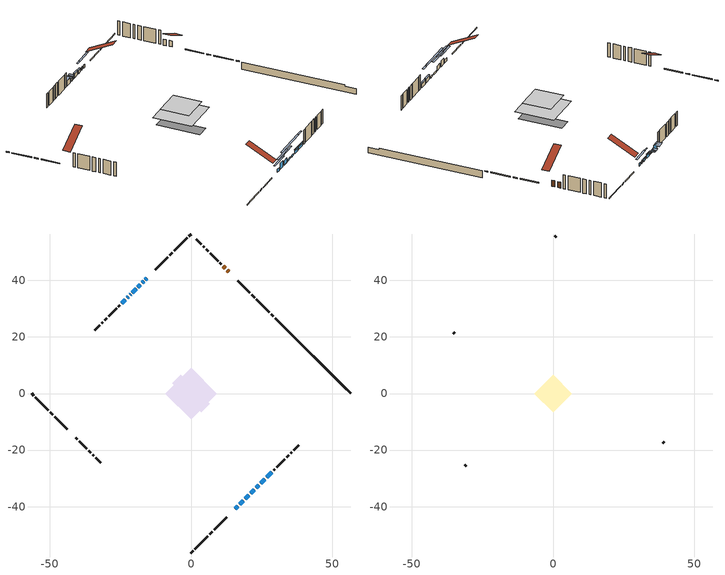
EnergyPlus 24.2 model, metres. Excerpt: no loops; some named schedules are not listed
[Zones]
conditioned space
 floor outside (Floor1 construction): -2.75,0 0,2.75 2.75,0 0,-2.75 z0.77
 floor adiabatic (AdiabaticFloorConstruction): -9.07,0 0,9.07 9.07,0 0,-9.07 z3.21
 floor foundation (Slab1 construction): -6.67,3.57 -3.57,6.67 6.67,-3.57 3.57,-6.67 z-1.58
 wall outside (RimJoist1 construction): 0,-56.4 0.73,-55.67 / -56.4,0 -55.67,-0.73 / 0,56.4 -0.73,55.67 / 29.08,27.32 28.35,28.05 z0.77:1.07
 wall outside (RimJoist2 construction): 1.38,-55.02 5.97,-50.44 / -55.02,-1.38 -50.44,-5.97 / -1.38,55.02 -5.97,50.44 / 27.7,28.71 23.11,33.29 z0.77:1.07
 wall outside (RimJoist3 construction): 6.62,-49.78 7.59,-48.81 / -49.78,-6.62 -48.81,-7.59 / -6.62,49.78 -7.59,48.81 / 22.46,33.95 21.49,34.92 z0.77:1.07
 wall outside (RimJoist4 construction): 8.25,-48.15 12.59,-43.81 / -48.15,-8.25 -43.81,-12.59 / -8.25,48.15 -12.59,43.81 / 20.83,35.57 16.49,39.91 z0.77:1.07
 wall outside (AdiabaticWallConstruction 1): 13.4,43 12.73,43.67 / 12.08,44.32 11.37,45.04 z0.77:2.8
 wall outside (AdiabaticWallConstruction): -15.68,40.73 -16.13,40.28 / -16.78,39.62 -17.23,39.17 / 15.68,-40.73 16.56,-39.85 z0.77:1.81; 17.21,-39.19 18.47,-37.93 z0.77:2.83; 19.13,-37.28 20.44,-35.97 / -23.21,33.19 -24.52,31.88 z0.77:2.37; 21.09,-35.31 22.4,-34 / 23.06,-33.34 23.94,-32.46 z0.77:1.3; -17.89,38.52 -18.77,37.64 z0.77:1.71; -19.42,36.98 -20.7,35.7 / 24.6,-31.81 26.16,-30.24 / 26.82,-29.59 28.58,-27.83 z0.77:2.01; -21.35,35.05 -21.5,34.9 / -22.16,34.25 -22.55,33.85 z0.77:1.69
 wall outside (Wall1 construction): 29.23,-27.17 29.7,-26.7 / -40.73,-15.68 -40.26,-16.14 / -25.18,31.23 -25.64,30.76 / 10.71,45.69 10.24,46.16 z0.77:5.65
 wall outside (Wall2 construction): 30.36,-26.05 33.11,-23.29 / -39.6,-16.8 -36.84,-19.56 / -26.3,30.1 -29.06,27.34 / 9.58,46.82 6.83,49.58 z0.77:5.65
 wall outside (Wall3 construction): 33.77,-22.63 34.57,-21.84 / -36.19,-20.22 -35.39,-21.01 / -29.71,26.69 -30.51,25.89 / 6.17,50.23 5.38,51.03 z0.77:5.65
 wall outside (Wall4 construction): 35.22,-21.18 35.65,-20.76 / -34.74,-21.67 -34.31,-22.09 / -31.17,25.24 -31.59,24.81 / 4.72,51.68 4.29,52.11 z0.77:5.65
 wall outside (Wall5 construction): 36.3,-20.1 38.08,-18.32 / -33.65,-22.75 -31.88,-24.53 / -32.25,24.15 -34.03,22.38 / 3.64,52.77 1.86,54.54 z0.77:5.65
 wall foundation (FoundationWall1 construction): 29.74,26.67,-1.58 29.74,26.67,0.77 53.74,2.67,0.77 53.74,2.67,0.33 56.4,0,0.33 56.4,0,-1.58
 window (WindowConstruction): -15.68,40.73 -16.13,40.28 z0.77:1.81
 window (WindowConstruction 6): -16.78,39.62 -17.23,39.17 z0.77:1.81
 window (WindowConstruction 7): 15.68,-40.73 16.56,-39.85 z0.77:1.81
 window (WindowConstruction 8): 17.21,-39.19 18.47,-37.93 z0.77:2.83
 window (WindowConstruction 9): 19.13,-37.28 20.44,-35.97 z0.77:2.37
 window (WindowConstruction 12): 21.09,-35.31 22.4,-34 z0.77:1.3
 window (WindowConstruction 13): 23.06,-33.34 23.94,-32.46 z0.77:1.3
 window (WindowConstruction 1): -17.89,38.52 -18.77,37.64 z0.77:1.71
 window (WindowConstruction 2): -19.42,36.98 -20.7,35.7 z0.77:2.01
 window (WindowConstruction 3): 24.6,-31.81 26.16,-30.24 z0.77:2.01
 window (WindowConstruction 4): 26.82,-29.59 28.58,-27.83 z0.77:2.01
 window (WindowConstruction 10): -21.36,35.05 -21.5,34.9 z0.77:1.68
 window (WindowConstruction 11): -22.16,34.25 -22.55,33.85 z0.77:1.68
 window (WindowConstruction 5): -23.21,33.19 -24.52,31.88 z0.77:2.37
 door (Door): 13.4,43 12.74,43.67 z0.77:2.8
 door (Door 1): 12.08,44.32 11.37,45.04 z0.77:2.8
 ceiling adiabatic (AdiabaticFloorConstruction): 0,-9.07 9.07,0 0,9.07 -9.07,0 z3.21
attic - vented
 floor to conditioned space (Floor2 construction Reversed): -6.7,0 0,6.7 6.7,0 0,-6.7 z5.65
 wall outside (Wall6 construction): 38.74,-17.66 39.28,-17.12 / -31.22,-25.18 -30.67,-25.73 / -34.68,21.72 -35.23,21.17 / 1.2,55.2 0.66,55.75 z0.77:5.65
 roof outside (Roof1 construction): 15.02,-41.38,5.65 8.68,-35.04,10.13 6.91,-36.82,10.13 13.25,-43.15,5.65; -41.38,-15.02,5.65 -35.04,-8.68,10.13 -36.82,-6.91,10.13 -43.15,-13.25,5.65; -15.02,41.38,5.65 -8.68,35.04,10.13 -6.91,36.82,10.13 -13.25,43.15,5.65; 14.06,42.34,5.65 7.72,36,10.13 9.49,34.23,10.13 15.83,40.57,5.65
shading: -18.01,38.39 -13.79,42.61 -14.08,42.9 -18.3,38.68 z4.48; -19.12,37.28 -14.89,41.51 -15.19,41.8 -19.41,37.58 z4.48; 18.44,-37.96 13.79,-42.61 14.08,-42.9 18.74,-38.25 z4.48; 20.36,-36.05 15.33,-41.08 15.62,-41.37 20.65,-36.34 z5.5; 22.32,-34.08 17.24,-39.16 17.53,-39.46 22.62,-34.37 z5.04; 26.04,-30.36 17.46,-38.94 17.75,-39.23 26.33,-30.66 z6.44; 27.57,-28.83 19.43,-36.98 19.72,-37.27 27.87,-29.12 z6.44; -18.91,37.49 -17.74,38.66 -18.04,38.95 -19.2,37.78 z1.91; -20.84,35.56 -19.28,37.12 -19.57,37.41 -21.13,35.85 z2.21; 26.3,-30.1 24.46,-31.95 24.75,-32.24 26.59,-30.39 z2.21; 28.72,-27.68 26.67,-29.73 26.97,-30.02 29.01,-27.98 z2.21; -21.71,34.69 -21.15,35.26 -22.22,36.33 -22.79,35.77 z1.98; -22.76,33.64 -21.95,34.46 -23.02,35.53 -23.84,34.71 z1.98; -24.73,31.67 -23,33.41 -24.29,34.7 -26.02,32.97 z2.67
[Building]
Building 1: Terrain=Suburbs
[Site:Location]
Ottawa Intl AP_ON: Latitude {deg}=45.32; Longitude {deg}=-75.67; Time Zone {hr}=-5; Elevation {m}=115; Keep Site Location Information=Yes
[Site:GroundTemperature:Shallow]
1.18808, -1.19398, -1.38475, -0.254337, 4.28362, 8.80044, 12.7163, 15.1969, 15.4076, 13.3901, 9.57408, 5.19582
[Site:WaterMainsTemperature]
Calculation Method=Schedule; Temperature Schedule=mains temperature schedule
[Material] Roughness=Rough; Thermal Absorptance=0.9
Name | Thickness {m} | Conductivity {W/m-K} | Density {kg/m3} | Specific Heat {J/kg-K} | Solar Absorptance | Visible Absorptance
asphalt or fiberglass shingles | 0.00635 | 0.162714 | 1121.4 | 1465.45 | 0.4 | 0.4
ceiling loosefill ins | 0.169333 | 0.0480833 | 16.02 | 1046.75 | 0.7 | 0.7
ceiling stud and cavity | 0.1397 | 0.0815388 | 65.682 | 1177.47 | 0.7 | 0.7
concrete 4.0 in. | 0.1016 | 1.803125 | 2242.8 | 837.4 | 0.7 | 0.7
concrete 8.0 in. | 0.2032 | 1.803125 | 2242.8 | 837.4 | 0.7 | 0.7
door material | 0.04445 | 0.053851 | 512.64 | 1214.23 | 0.7 | 0.7
exterior vertical ins | 0.00216305 | 0.029427 | 32.04 | 1214.23 | 0.7 | 0.7
floor covering | 0.0127 | 0.0433444 | 54.468 | 1339.84 | 0.6 | 0.6
floor rigid ins | 0.103632 | 0.029427 | 32.04 | 1214.23 | 0.7 | 0.7
floor rigid ins 1; wall rigid ins 1 | 0.512978 | 0.029427 | 32.04 | 1214.23 | 0.7 | 0.7
floor stud and cavity | 0.1397 | 0.0992715 | 92.3553 | 1139.71 | 0.7 | 0.7
floor stud and cavity 1 | 0.1397 | 1.75129 | 37.0049 | 1207.88 | 0.7 | 0.7
furniture material conditioned space 1 | 0.1524 | 0.115458 | 640.8 | 1214.23 | 0.6 | 0.6
gypsum board | 0.0127 | 0.160291 | 801 | 837.4 | 0.6 | 0.6
osb sheathing 0.5 in. | 0.0127 | 0.115458 | 512.64 | 1214.23 | 0.7 | 0.7
osb sheathing 0.75 in. | 0.01905 | 0.115458 | 512.64 | 1214.23 | 0.7 | 0.7
osb sheathing 2.0 in. | 0.0508 | 0.115458 | 512.64 | 1214.23 | 0.7 | 0.7
rim joist rigid ins; wall rigid ins | 0.051816 | 0.029427 | 32.04 | 1214.23 | 0.7 | 0.7
rim joist stud and cavity | 0.0508 | 0.0399817 | 125.044 | 1163.47 | 0.6 | 0.6
rim joist stud and cavity 1 | 0.0508 | 0.0467904 | 125.044 | 1163.47 | 0.6 | 0.6
rim joist stud and cavity 2 | 0.0508 | 0.747799 | 125.044 | 1163.47 | 0.6 | 0.6
rim joist stud and cavity 3 | 0.0508 | 0.172285 | 50.32683 | 1063.81 | 0.6 | 0.6
wall stud and cavity | 0.1397 | 0.257598 | 139.0536 | 1170.24 | 0.7 | 0.7
wall stud and cavity 1 | 0.1397 | 0.201369 | 139.0536 | 1170.24 | 0.7 | 0.7
wall stud and cavity 2 | 0.1397 | 0.381449 | 139.0536 | 1170.24 | 0.7 | 0.7
wall stud and cavity 3 | 0.1397 | 0.218567 | 139.0536 | 1170.24 | 0.7 | 0.7
wall stud and cavity 4 | 0.1397 | 0.213279 | 139.0536 | 1170.24 | 0.7 | 0.7
wall stud and cavity 5 | 0.0889 | 6.1454 | 50.32683 | 1063.81 | 0.6 | 0.6
wall stud and cavity 6 | 0.0889 | 0.380278 | 52.3479 | 1209.89 | 0.7 | 0.7
wall stud and cavity 7 | 0.0889 | 0.391764 | 83.0341 | 1211.67 | 0.7 | 0.7
wood siding | 0.0254 | 0.102417 | 544.68 | 1172.36 | 0.4 | 0.4
wood siding 1 | 0.00254 | 0.102417 | 544.68 | 1172.36 | 0.4 | 0.4
wood siding 2; wood siding 3; wood siding 4 | 0.0254 | 0.102417 | 544.68 | 1172.36 | 0.7 | 0.7
[WindowMaterial:SimpleGlazingSystem]
Name | U-Factor {W/m2-K} | Solar Heat Gain Coefficient
WindowMaterial | 2.98776 | 0.52
WindowMaterial 1 | 2.949721 | 0.58
WindowMaterial 10 | 4.999479 | 0.59
WindowMaterial 11 | 5.26862 | 0.57
WindowMaterial 2 | 2.91679 | 0.63
WindowMaterial 3 | 2.91111 | 0.64
WindowMaterial 4 | 2.93325 | 0.6
WindowMaterial 5 | 2.90373 | 0.65
WindowMaterial 6 | 2.94291 | 0.59
WindowMaterial 7 | 2.21896 | 0.55
WindowMaterial 8 | 5.8137 | 0.53
WindowMaterial 9 | 4.28064 | 0.65
[Construction]
AdiabaticFloorConstruction: floor stud and cavity 1, floor rigid ins 1, osb sheathing 0.75 in., floor covering
AdiabaticWallConstruction: wood siding 3, wall rigid ins 1, wall stud and cavity 6, gypsum board
AdiabaticWallConstruction 1: wood siding 4, wall rigid ins 1, wall stud and cavity 6, gypsum board
Door; Door 1: door material
Floor1 construction: floor stud and cavity, floor rigid ins, osb sheathing 0.75 in., floor covering
Floor2 construction Reversed: gypsum board, ceiling stud and cavity, ceiling loosefill ins
FoundationWall1 construction: concrete 8.0 in.
furniture construction conditioned space 1: furniture material conditioned space 1
PartitionWallConstruction: gypsum board, wall stud and cavity 7, gypsum board
RimJoist1 construction: wood siding 2, rim joist rigid ins, osb sheathing 2.0 in., rim joist stud and cavity
RimJoist2 construction: wood siding 2, rim joist rigid ins, osb sheathing 2.0 in., rim joist stud and cavity 1
RimJoist3 construction: wood siding 2, osb sheathing 2.0 in., rim joist stud and cavity 2
RimJoist4 construction: wood siding 2, rim joist stud and cavity 3
Roof1 construction: asphalt or fiberglass shingles
Slab1 construction: concrete 4.0 in.
Wall1 construction: wood siding, wall rigid ins, osb sheathing 0.5 in., wall stud and cavity, gypsum board
Wall2 construction: wood siding, wall rigid ins, osb sheathing 0.5 in., wall stud and cavity 1, gypsum board
Wall3 construction: wood siding, wall rigid ins, osb sheathing 0.5 in., wall stud and cavity 2, gypsum board
Wall4 construction: wood siding, wall rigid ins, osb sheathing 0.5 in., wall stud and cavity 3, gypsum board
Wall5 construction: wood siding, wall rigid ins, osb sheathing 0.5 in., wall stud and cavity 4, gypsum board
Wall6 construction: wood siding 1, wall stud and cavity 5
WindowConstruction; WindowConstruction 6: WindowMaterial
WindowConstruction 1: WindowMaterial 1
WindowConstruction 10: WindowMaterial 8
WindowConstruction 11: WindowMaterial 9
WindowConstruction 12: WindowMaterial 10
WindowConstruction 13: WindowMaterial 11
WindowConstruction 2: WindowMaterial 2
WindowConstruction 3: WindowMaterial 3
WindowConstruction 4: WindowMaterial 4
WindowConstruction 5; WindowConstruction 9: WindowMaterial 5
WindowConstruction 7: WindowMaterial 6
WindowConstruction 8: WindowMaterial 7
[Zone] Multiplier=1; Part of Total Floor Area=Yes
Name | Volume {m3}
attic - vented | 63.4912
conditioned space | 595.4
[Space]
Name | Zone | Volume {m3}
attic - vented 1 | attic - vented | 63.4912
conditioned space 1 | conditioned space | 595.4
[ZoneInfiltration:EffectiveLeakageArea]
infil attic - vented 1: Zone or Space=attic - vented 1; Schedule=Always On Discrete; Effective Air Leakage Area {cm2}=3783.58; Stack Coefficient=0.000650833; Wind Coefficient=1.72367e-05
[ZoneMixing]
whole house fan mix: Zone or Space=attic - vented; Schedule=Always On Continuous; Design Flow Rate Calculation Method=Flow/Zone; Design Flow Rate {m3/s}=0; Source Zone or Space=conditioned space
[SurfaceProperty:ExposedFoundationPerimeter]
Slab1: Exposed Perimeter Calculation Method=TotalExposedPerimeter; Total Exposed Perimeter {m}=37.71
[InternalMass] Zone or ZoneList=conditioned space; Space or SpaceList=conditioned space 1
Name | Construction | Surface Area {m2}
furniture mass conditioned space 1 | furniture construction conditioned space 1 | 97.2321
partition wall mass | PartitionWallConstruction | 243.08
[Lights]
interior lighting: Zone or ZoneList or Space or SpaceList=conditioned space 1; Schedule=interior lighting schedule; Design Level Calculation Method=LightingLevel; Lighting Level {W}=343.2; Return Air Fraction=0; Fraction Radiant=0.6; Fraction Visible=0.2; Fraction Replaceable=1
[People]
occupants: Zone or ZoneList or Space or SpaceList=conditioned space 1; Number of People Schedule=occupants schedule; Number of People Calculation Method=People; Number of People=3; Fraction Radiant=0.314171; Sensible Heat Fraction=0.56303; Activity Level Schedule=occupants activity schedule; Carbon Dioxide Generation Rate {m3/s-W}=0; Enable ASHRAE 55 Comfort Warnings=No; Mean Radiant Temperature Calculation Type=EnclosureAveraged
[ElectricEquipment] Zone or ZoneList or Space or SpaceList=conditioned space 1; Design Level Calculation Method=EquipmentLevel
Name | Schedule | Design Level {W} | Fraction Latent | Fraction Radiant | Fraction Lost
clothes dryer | clothes dryer schedule | 140.772 | 0.015 | 0.081 | 0.85
clothes washer | clothes washer schedule | 32.1985 | 0.03 | 0.162 | 0.7
cooking range | cooking range schedule | 215.147 | 0.08 | 0.432 | 0.2
dishwasher | dishwasher schedule | 66.8632 | 0.3 | 0.18 | 0.4
fridge | fridge schedule | 72.9452 | 0 | 0.6 | 0
mech vent bath fan 0 | mech vent bath fan 0 schedule | 50.2 | 0 | 0 | 1
mech vent bath fan 1 | mech vent bath fan 1 schedule | 50.2 | 0 | 0 | 1
mech vent house fan | mech vent house fan schedule | 14.3333 | 0 | 0 | 1
mech vent house fan cfis | mech vent house fan cfis schedule | 0 | 0 | 0 | 0
misc plug loads | misc plug loads schedule | 494.7 | 0.045 | 0.513 | 0.1
whole house fan | Always On Discrete | 0 | 0 | 0 | 1
[OtherEquipment] Zone or ZoneList or Space or SpaceList=conditioned space 1; Design Level Calculation Method=EquipmentLevel
Name | Fuel Type | Schedule | Design Level {W} | Fraction Latent | Fraction Radiant | Fraction Lost
clothes dryer 1 | Electricity | clothes dryer schedule | 0 | 0.015 | 0.081 | 0.85
cooking range 1 | Electricity | cooking range schedule | 0 | 0.08 | 0.432 | 0.2
general water use latent | None | general water use schedule | 62.594 | 1 | 0 | 0
general water use sensible | None | general water use schedule | -61.6891 | 0 | 0.6 | 0
mech vent house fan latent load | None | Always On Discrete | 0 | 1 | 0 | 0
mech vent house fan sensible load | None | Always On Discrete | 0 | 0 | 0 | 0
water heater energy adjustment1 | NaturalGas | Always On Discrete | 0.01 | 0 | 0 | 1
[ZoneInfiltration:DesignFlowRate] Zone or ZoneList or Space or SpaceList=conditioned space 1; Schedule=Always On Discrete; Design Flow Rate Calculation Method=Flow/Zone; Design Flow Rate {m3/s}=0
infil flow; natural vent flow; whole house fan flow
[Foundation:Kiva]
Foundation Kiva 1: Initial Indoor Air Temperature {C}=18; Wall Height Above Grade {m}=0.770016; Wall Depth Below Slab {m}=0.2032; Custom Block Material Name 1=exterior vertical ins; Custom Block Depth 1 {m}=2.350008; Custom Block X Position 1 {m}=0.2032; Custom Block Z Position 1 {m}=0
[Foundation:Kiva:Settings]
Soil Conductivity {W/m-K}=0.849921; Soil Density {kg/m3}=1842.3; Soil Specific Heat {J/kg-K}=418.7; Ground Solar Absorptivity=0.9; Ground Thermal Absorptivity=0.9; Ground Surface Roughness {m}=0.03; Far-Field Width {m}=40; Deep-Ground Boundary Condition=ZeroFlux; Deep-Ground Depth {m}=40; Minimum Cell Dimension {m}=0.2; Maximum Cell Growth Coefficient=3; Simulation Timestep=Timestep
[Exterior:Lights]
exterior lighting: Schedule=exterior lighting schedule; Design Level {W}=75.6
[Schedule:Constant]
Name | Hourly Value
Always On Continuous; mech vent house fan schedule; mech vent house fan cfis schedule; Always On Discrete | 1
occupants activity schedule | 117.228
fridge schedule | 0
[Schedule:Week:Daily]
interior lighting schedule Week Rule - Jan1-Jan27: interior lighting schedule day, interior lighting schedule day, interior lighting schedule day, interior lighting schedule day, interior lighting schedule day, interior lighting schedule day, interior lighting schedule day, interior lighting schedule default day, interior lighting schedule default day, interior lighting schedule default day, interior lighting schedule default day, interior lighting schedule default day
interior lighting schedule Week Rule - Jan28-Feb3: interior lighting schedule day, interior lighting schedule day, interior lighting schedule day, interior lighting schedule day, interior lighting schedule day 1, interior lighting schedule day 1, interior lighting schedule day 1, interior lighting schedule default day, interior lighting schedule default day, interior lighting schedule default day, interior lighting schedule default day, interior lighting schedule default day
interior lighting schedule Week Rule - Feb4-Feb24: interior lighting schedule day 1, interior lighting schedule day 1, interior lighting schedule day 1, interior lighting schedule day 1, interior lighting schedule day 1, interior lighting schedule day 1, interior lighting schedule day 1, interior lighting schedule default day, interior lighting schedule default day, interior lighting schedule default day, interior lighting schedule default day, interior lighting schedule default day
interior lighting schedule Week Rule - Feb25-Mar3: interior lighting schedule day 1, interior lighting schedule day 1, interior lighting schedule day 1, interior lighting schedule day 1, interior lighting schedule day 2, interior lighting schedule day 2, interior lighting schedule day 2, interior lighting schedule default day, interior lighting schedule default day, interior lighting schedule default day, interior lighting schedule default day, interior lighting schedule default day
interior lighting schedule Week Rule - Mar4-Mar31: interior lighting schedule day 2, interior lighting schedule day 2, interior lighting schedule day 2, interior lighting schedule day 2, interior lighting schedule day 2, interior lighting schedule day 2, interior lighting schedule day 2, interior lighting schedule default day, interior lighting schedule default day, interior lighting schedule default day, interior lighting schedule default day, interior lighting schedule default day
interior lighting schedule Week Rule - Apr1-Apr28: interior lighting schedule day 3, interior lighting schedule day 3, interior lighting schedule day 3, interior lighting schedule day 3, interior lighting schedule day 3, interior lighting schedule day 3, interior lighting schedule day 3, interior lighting schedule default day, interior lighting schedule default day, interior lighting schedule default day, interior lighting schedule default day, interior lighting schedule default day
interior lighting schedule Week Rule - Apr29-May5: interior lighting schedule day 3, interior lighting schedule day 3, interior lighting schedule day 4, interior lighting schedule day 4, interior lighting schedule day 4, interior lighting schedule day 4, interior lighting schedule day 4, interior lighting schedule default day, interior lighting schedule default day, interior lighting schedule default day, interior lighting schedule default day, interior lighting schedule default day
interior lighting schedule Week Rule - May6-May26: interior lighting schedule day 4, interior lighting schedule day 4, interior lighting schedule day 4, interior lighting schedule day 4, interior lighting schedule day 4, interior lighting schedule day 4, interior lighting schedule day 4, interior lighting schedule default day, interior lighting schedule default day, interior lighting schedule default day, interior lighting schedule default day, interior lighting schedule default day
interior lighting schedule Week Rule - May27-Jun2: interior lighting schedule day 4, interior lighting schedule day 4, interior lighting schedule day 4, interior lighting schedule day 4, interior lighting schedule day 4, interior lighting schedule day 5, interior lighting schedule day 5, interior lighting schedule default day, interior lighting schedule default day, interior lighting schedule default day, interior lighting schedule default day, interior lighting schedule default day
interior lighting schedule Week Rule - Jun3-Jun30: interior lighting schedule day 5, interior lighting schedule day 5, interior lighting schedule day 5, interior lighting schedule day 5, interior lighting schedule day 5, interior lighting schedule day 5, interior lighting schedule day 5, interior lighting schedule default day, interior lighting schedule default day, interior lighting schedule default day, interior lighting schedule default day, interior lighting schedule default day
interior lighting schedule Week Rule - Jul1-Jul28: interior lighting schedule day 6, interior lighting schedule day 6, interior lighting schedule day 6, interior lighting schedule day 6, interior lighting schedule day 6, interior lighting schedule day 6, interior lighting schedule day 6, interior lighting schedule default day, interior lighting schedule default day, interior lighting schedule default day, interior lighting schedule default day, interior lighting schedule default day
interior lighting schedule Week Rule - Jul29-Aug4: interior lighting schedule day 6, interior lighting schedule day 6, interior lighting schedule day 6, interior lighting schedule day 7, interior lighting schedule day 7, interior lighting schedule day 7, interior lighting schedule day 7, interior lighting schedule default day, interior lighting schedule default day, interior lighting schedule default day, interior lighting schedule default day, interior lighting schedule default day
interior lighting schedule Week Rule - Aug5-Aug25: interior lighting schedule day 7, interior lighting schedule day 7, interior lighting schedule day 7, interior lighting schedule day 7, interior lighting schedule day 7, interior lighting schedule day 7, interior lighting schedule day 7, interior lighting schedule default day, interior lighting schedule default day, interior lighting schedule default day, interior lighting schedule default day, interior lighting schedule default day
interior lighting schedule Week Rule - Aug26-Sep1: interior lighting schedule day 7, interior lighting schedule day 7, interior lighting schedule day 7, interior lighting schedule day 7, interior lighting schedule day 7, interior lighting schedule day 7, interior lighting schedule day 8, interior lighting schedule default day, interior lighting schedule default day, interior lighting schedule default day, interior lighting schedule default day, interior lighting schedule default day
interior lighting schedule Week Rule - Sep2-Sep29: interior lighting schedule day 8, interior lighting schedule day 8, interior lighting schedule day 8, interior lighting schedule day 8, interior lighting schedule day 8, interior lighting schedule day 8, interior lighting schedule day 8, interior lighting schedule default day, interior lighting schedule default day, interior lighting schedule default day, interior lighting schedule default day, interior lighting schedule default day
interior lighting schedule Week Rule - Sep30-Oct6: interior lighting schedule day 8, interior lighting schedule day 9, interior lighting schedule day 9, interior lighting schedule day 9, interior lighting schedule day 9, interior lighting schedule day 9, interior lighting schedule day 9, interior lighting schedule default day, interior lighting schedule default day, interior lighting schedule default day, interior lighting schedule default day, interior lighting schedule default day
interior lighting schedule Week Rule - Oct7-Oct27: interior lighting schedule day 9, interior lighting schedule day 9, interior lighting schedule day 9, interior lighting schedule day 9, interior lighting schedule day 9, interior lighting schedule day 9, interior lighting schedule day 9, interior lighting schedule default day, interior lighting schedule default day, interior lighting schedule default day, interior lighting schedule default day, interior lighting schedule default day
interior lighting schedule Week Rule - Oct28-Nov3: interior lighting schedule day 9, interior lighting schedule day 9, interior lighting schedule day 9, interior lighting schedule day 9, interior lighting schedule day 10, interior lighting schedule day 10, interior lighting schedule day 10, interior lighting schedule default day, interior lighting schedule default day, interior lighting schedule default day, interior lighting schedule default day, interior lighting schedule default day
interior lighting schedule Week Rule - Nov4-Nov24: interior lighting schedule day 10, interior lighting schedule day 10, interior lighting schedule day 10, interior lighting schedule day 10, interior lighting schedule day 10, interior lighting schedule day 10, interior lighting schedule day 10, interior lighting schedule default day, interior lighting schedule default day, interior lighting schedule default day, interior lighting schedule default day, interior lighting schedule default day
interior lighting schedule Week Rule - Nov25-Dec1: interior lighting schedule day 10, interior lighting schedule day 10, interior lighting schedule day 10, interior lighting schedule day 10, interior lighting schedule day 10, interior lighting schedule day 10, interior lighting schedule day 11, interior lighting schedule default day, interior lighting schedule default day, interior lighting schedule default day, interior lighting schedule default day, interior lighting schedule default day
interior lighting schedule Week Rule - Dec2-Dec31: interior lighting schedule day 11, interior lighting schedule day 11, interior lighting schedule day 11, interior lighting schedule day 11, interior lighting schedule day 11, interior lighting schedule day 11, interior lighting schedule day 11, interior lighting schedule default day, interior lighting schedule default day, interior lighting schedule default day, interior lighting schedule default day, interior lighting schedule default day
occupants schedule Week Rule - Jan1-Dec31: occupants schedule day, occupants schedule day, occupants schedule day, occupants schedule day, occupants schedule day, occupants schedule day, occupants schedule day, occupants schedule default day, occupants schedule default day, occupants schedule default day, occupants schedule default day, occupants schedule default day
clothes dryer schedule Week Rule - Jan1-Dec31: clothes dryer schedule day, clothes dryer schedule day, clothes dryer schedule day, clothes dryer schedule day, clothes dryer schedule day, clothes dryer schedule day, clothes dryer schedule day, clothes dryer schedule default day, clothes dryer schedule default day, clothes dryer schedule default day, clothes dryer schedule default day, clothes dryer schedule default day
clothes washer schedule Week Rule - Jan1-Dec31: clothes washer schedule day, clothes washer schedule day, clothes washer schedule day, clothes washer schedule day, clothes washer schedule day, clothes washer schedule day, clothes washer schedule day, clothes washer schedule default day, clothes washer schedule default day, clothes washer schedule default day, clothes washer schedule default day, clothes washer schedule default day
cooking range schedule Week Rule - Jan1-Dec31: cooking range schedule day, cooking range schedule day, cooking range schedule day, cooking range schedule day, cooking range schedule day, cooking range schedule day, cooking range schedule day, cooking range schedule default day, cooking range schedule default day, cooking range schedule default day, cooking range schedule default day, cooking range schedule default day
dishwasher schedule Week Rule - Jan1-Dec31: dishwasher schedule day, dishwasher schedule day, dishwasher schedule day, dishwasher schedule day, dishwasher schedule day, dishwasher schedule day, dishwasher schedule day, dishwasher schedule default day, dishwasher schedule default day, dishwasher schedule default day, dishwasher schedule default day, dishwasher schedule default day
mech vent bath fan 0 schedule Week Rule - Jan1-Dec31: mech vent bath fan 0 schedule day, mech vent bath fan 0 schedule day, mech vent bath fan 0 schedule day, mech vent bath fan 0 schedule day, mech vent bath fan 0 schedule day, mech vent bath fan 0 schedule day, mech vent bath fan 0 schedule day, mech vent bath fan 0 schedule default day, mech vent bath fan 0 schedule default day, mech vent bath fan 0 schedule default day, mech vent bath fan 0 schedule default day, mech vent bath fan 0 schedule default day
mech vent bath fan 1 schedule Week Rule - Jan1-Dec31: mech vent bath fan 1 schedule day, mech vent bath fan 1 schedule day, mech vent bath fan 1 schedule day, mech vent bath fan 1 schedule day, mech vent bath fan 1 schedule day, mech vent bath fan 1 schedule day, mech vent bath fan 1 schedule day, mech vent bath fan 1 schedule default day, mech vent bath fan 1 schedule default day, mech vent bath fan 1 schedule default day, mech vent bath fan 1 schedule default day, mech vent bath fan 1 schedule default day
misc plug loads schedule Week Rule - Jan1-Dec31: misc plug loads schedule day, misc plug loads schedule day, misc plug loads schedule day, misc plug loads schedule day, misc plug loads schedule day, misc plug loads schedule day, misc plug loads schedule day, misc plug loads schedule default day, misc plug loads schedule default day, misc plug loads schedule default day, misc plug loads schedule default day, misc plug loads schedule default day
general water use schedule Week Rule - Jan1-Dec31: general water use schedule day, general water use schedule day, general water use schedule day, general water use schedule day, general water use schedule day, general water use schedule day, general water use schedule day, general water use schedule default day, general water use schedule default day, general water use schedule default day, general water use schedule default day, general water use schedule default day
exterior lighting schedule Week Rule - Jan1-Jan27: exterior lighting schedule day, exterior lighting schedule day, exterior lighting schedule day, exterior lighting schedule day, exterior lighting schedule day, exterior lighting schedule day, exterior lighting schedule day, exterior lighting schedule default day, exterior lighting schedule default day, exterior lighting schedule default day, exterior lighting schedule default day, exterior lighting schedule default day
exterior lighting schedule Week Rule - Jan28-Feb3: exterior lighting schedule day, exterior lighting schedule day, exterior lighting schedule day, exterior lighting schedule day, exterior lighting schedule day 1, exterior lighting schedule day 1, exterior lighting schedule day 1, exterior lighting schedule default day, exterior lighting schedule default day, exterior lighting schedule default day, exterior lighting schedule default day, exterior lighting schedule default day
exterior lighting schedule Week Rule - Feb4-Feb24: exterior lighting schedule day 1, exterior lighting schedule day 1, exterior lighting schedule day 1, exterior lighting schedule day 1, exterior lighting schedule day 1, exterior lighting schedule day 1, exterior lighting schedule day 1, exterior lighting schedule default day, exterior lighting schedule default day, exterior lighting schedule default day, exterior lighting schedule default day, exterior lighting schedule default day
exterior lighting schedule Week Rule - Feb25-Mar3: exterior lighting schedule day 1, exterior lighting schedule day 1, exterior lighting schedule day 1, exterior lighting schedule day 1, exterior lighting schedule day 2, exterior lighting schedule day 2, exterior lighting schedule day 2, exterior lighting schedule default day, exterior lighting schedule default day, exterior lighting schedule default day, exterior lighting schedule default day, exterior lighting schedule default day
exterior lighting schedule Week Rule - Mar4-Mar31: exterior lighting schedule day 2, exterior lighting schedule day 2, exterior lighting schedule day 2, exterior lighting schedule day 2, exterior lighting schedule day 2, exterior lighting schedule day 2, exterior lighting schedule day 2, exterior lighting schedule default day, exterior lighting schedule default day, exterior lighting schedule default day, exterior lighting schedule default day, exterior lighting schedule default day
exterior lighting schedule Week Rule - Apr1-Apr28: exterior lighting schedule day 3, exterior lighting schedule day 3, exterior lighting schedule day 3, exterior lighting schedule day 3, exterior lighting schedule day 3, exterior lighting schedule day 3, exterior lighting schedule day 3, exterior lighting schedule default day, exterior lighting schedule default day, exterior lighting schedule default day, exterior lighting schedule default day, exterior lighting schedule default day
exterior lighting schedule Week Rule - Apr29-May5: exterior lighting schedule day 3, exterior lighting schedule day 3, exterior lighting schedule day 4, exterior lighting schedule day 4, exterior lighting schedule day 4, exterior lighting schedule day 4, exterior lighting schedule day 4, exterior lighting schedule default day, exterior lighting schedule default day, exterior lighting schedule default day, exterior lighting schedule default day, exterior lighting schedule default day
exterior lighting schedule Week Rule - May6-May26: exterior lighting schedule day 4, exterior lighting schedule day 4, exterior lighting schedule day 4, exterior lighting schedule day 4, exterior lighting schedule day 4, exterior lighting schedule day 4, exterior lighting schedule day 4, exterior lighting schedule default day, exterior lighting schedule default day, exterior lighting schedule default day, exterior lighting schedule default day, exterior lighting schedule default day
exterior lighting schedule Week Rule - May27-Jun2: exterior lighting schedule day 4, exterior lighting schedule day 4, exterior lighting schedule day 4, exterior lighting schedule day 4, exterior lighting schedule day 4, exterior lighting schedule day 5, exterior lighting schedule day 5, exterior lighting schedule default day, exterior lighting schedule default day, exterior lighting schedule default day, exterior lighting schedule default day, exterior lighting schedule default day
[Schedule:Year]
interior lighting schedule: interior lighting schedule Week Rule - Jan1-Jan27, 1, 1, 1, 27, interior lighting schedule Week Rule - Jan28-Feb3, 1, 28, 2, 3, interior lighting schedule Week Rule - Feb4-Feb24, 2, 4, 2, 24, interior lighting schedule Week Rule - Feb25-Mar3, 2, 25, 3, 3, interior lighting schedule Week Rule - Mar4-Mar31, 3, 4, 3, 31, interior lighting schedule Week Rule - Apr1-Apr28, 4, 1, 4, 28, interior lighting schedule Week Rule - Apr29-May5, 4, 29, 5, 5, interior lighting schedule Week Rule - May6-May26, 5, 6, 5, 26, interior lighting schedule Week Rule - May27-Jun2, 5, 27, 6, 2, interior lighting schedule Week Rule - Jun3-Jun30, 6, 3, 6, 30, interior lighting schedule Week Rule - Jul1-Jul28, 7, 1, 7, 28, interior lighting schedule Week Rule - Jul29-Aug4, 7, 29, 8, 4, interior lighting schedule Week Rule - Aug5-Aug25, 8, 5, 8, 25, interior lighting schedule Week Rule - Aug26-Sep1, 8, 26, 9, 1, interior lighting schedule Week Rule - Sep2-Sep29, 9, 2, 9, 29, interior lighting schedule Week Rule - Sep30-Oct6, 9, 30, 10, 6, interior lighting schedule Week Rule - Oct7-Oct27, 10, 7, 10, 27, interior lighting schedule Week Rule - Oct28-Nov3, 10, 28, 11, 3, interior lighting schedule Week Rule - Nov4-Nov24, 11, 4, 11, 24, interior lighting schedule Week Rule - Nov25-Dec1, 11, 25, 12, 1, interior lighting schedule Week Rule - Dec2-Dec31, 12, 2, 12, 31
occupants schedule: occupants schedule Week Rule - Jan1-Dec31, 1, 1, 12, 31
clothes dryer schedule: clothes dryer schedule Week Rule - Jan1-Dec31, 1, 1, 12, 31
clothes washer schedule: clothes washer schedule Week Rule - Jan1-Dec31, 1, 1, 12, 31
cooking range schedule: cooking range schedule Week Rule - Jan1-Dec31, 1, 1, 12, 31
dishwasher schedule: dishwasher schedule Week Rule - Jan1-Dec31, 1, 1, 12, 31
mech vent bath fan 0 schedule: mech vent bath fan 0 schedule Week Rule - Jan1-Dec31, 1, 1, 12, 31
mech vent bath fan 1 schedule: mech vent bath fan 1 schedule Week Rule - Jan1-Dec31, 1, 1, 12, 31
misc plug loads schedule: misc plug loads schedule Week Rule - Jan1-Dec31, 1, 1, 12, 31
general water use schedule: general water use schedule Week Rule - Jan1-Dec31, 1, 1, 12, 31
exterior lighting schedule: exterior lighting schedule Week Rule - Jan1-Jan27, 1, 1, 1, 27, exterior lighting schedule Week Rule - Jan28-Feb3, 1, 28, 2, 3, exterior lighting schedule Week Rule - Feb4-Feb24, 2, 4, 2, 24, exterior lighting schedule Week Rule - Feb25-Mar3, 2, 25, 3, 3, exterior lighting schedule Week Rule - Mar4-Mar31, 3, 4, 3, 31, exterior lighting schedule Week Rule - Apr1-Apr28, 4, 1, 4, 28, exterior lighting schedule Week Rule - Apr29-May5, 4, 29, 5, 5, exterior lighting schedule Week Rule - May6-May26, 5, 6, 5, 26, exterior lighting schedule Week Rule - May27-Jun2, 5, 27, 6, 2, exterior lighting schedule Week Rule - Jun3-Jun30, 6, 3, 6, 30, exterior lighting schedule Week Rule - Jul1-Jul28, 7, 1, 7, 28, exterior lighting schedule Week Rule - Jul29-Aug4, 7, 29, 8, 4, exterior lighting schedule Week Rule - Aug5-Aug25, 8, 5, 8, 25, exterior lighting schedule Week Rule - Aug26-Sep1, 8, 26, 9, 1, exterior lighting schedule Week Rule - Sep2-Sep29, 9, 2, 9, 29, exterior lighting schedule Week Rule - Sep30-Oct6, 9, 30, 10, 6, exterior lighting schedule Week Rule - Oct7-Oct27, 10, 7, 10, 27, exterior lighting schedule Week Rule - Oct28-Nov3, 10, 28, 11, 3, exterior lighting schedule Week Rule - Nov4-Nov24, 11, 4, 11, 24, exterior lighting schedule Week Rule - Nov25-Dec1, 11, 25, 12, 1, exterior lighting schedule Week Rule - Dec2-Dec31, 12, 2, 12, 31
[Schedule:Compact]
mains temperature schedule: Through: 01/01, For: AllDays, Until: 24:00, 5.98056, Through: 01/02, For: AllDays, Until: 24:00, 5.90111, Through: 01/03, For: AllDays, Until: 24:00, 5.82222, Through: 01/04, For: AllDays, Until: 24:00, 5.74556, Through: 01/05, For: AllDays, Until: 24:00, 5.66944, Through: 01/06, For: AllDays, Until: 24:00, 5.595, Through: 01/07, For: AllDays, Until: 24:00, 5.52222, Through: 01/08, For: AllDays, Until: 24:00, 5.45, Through: 01/09, For: AllDays, Until: 24:00, 5.38, Through: 01/10, For: AllDays, Until: 24:00, 5.31111, Through: 01/11, For: AllDays, Until: 24:00, 5.24333, Through: 01/12, For: AllDays, Until: 24:00, 5.17778, Through: 01/13, For: AllDays, Until: 24:00, 5.11333, Through: 01/14, For: AllDays, Until: 24:00, 5.05, Through: 01/15, For: AllDays, Until: 24:00, 4.98833, Through: 01/16, For: AllDays, Until: 24:00, 4.92889, Through: 01/17, For: AllDays, Until: 24:00, 4.87, Through: 01/18, For: AllDays, Until: 24:00, 4.81333, Through: 01/19, For: AllDays, Until: 24:00, 4.75833, Through: 01/20, For: AllDays, Until: 24:00, 4.70444, Through: 01/21, For: AllDays, Until: 24:00, 4.65278, Through: 01/22, For: AllDays, Until: 24:00, 4.60222, Through: 01/23, For: AllDays, Until: 24:00, 4.55333, Through: 01/24, For: AllDays, Until: 24:00, 4.50667, Through: 01/25, For: AllDays, Until: 24:00, 4.46111, Through: 01/26, For: AllDays, Until: 24:00, 4.41722, Through: 01/27, For: AllDays, Until: 24:00, 4.37556, Through: 01/28, For: AllDays, Until: 24:00, 4.335, Through: 01/29, For: AllDays, Until: 24:00, 4.29667, Through: 01/30, For: AllDays, Until: 24:00, 4.26, Through: 01/31, For: AllDays, Until: 24:00, 4.225, Through: 02/01, For: AllDays, Until: 24:00, 4.19167, Through: 02/02, For: AllDays, Until: 24:00, 4.16, Through: 02/03, For: AllDays, Until: 24:00, 4.13056, Through: 02/04, For: AllDays, Until: 24:00, 4.10278, Through: 02/05, For: AllDays, Until: 24:00, 4.07667, Through: 02/06, For: AllDays, Until: 24:00, 4.05222, Through: 02/07, For: AllDays, Until: 24:00, 4.03, Through: 02/08, For: AllDays, Until: 24:00, 4.00889, Through: 02/09, For: AllDays, Until: 24:00, 3.99056, Through: 02/10, For: AllDays, Until: 24:00, 3.97333, Through: 02/11, For: AllDays, Until: 24:00, 3.95833, Through: 02/12, For: AllDays, Until: 24:00, 3.945, Through: 02/13, For: AllDays, Until: 24:00, 3.93333, Through: 02/14, For: AllDays, Until: 24:00, 3.92389, Through: 02/15, For: AllDays, Until: 24:00, 3.91611, Through: 02/16, For: AllDays, Until: 24:00, 3.91, Through: 02/17, For: AllDays, Until: 24:00, 3.90611, Through: 02/18, For: AllDays, Until: 24:00, 3.90389, Through: 02/19, For: AllDays, Until: 24:00, 3.90389, Through: 02/20, For: AllDays, Until: 24:00, 3.905, Through: 02/21, For: AllDays, Until: 24:00, 3.90889, Through: 02/22, For: AllDays, Until: 24:00, 3.91389, Through: 02/23, For: AllDays, Until: 24:00, 3.92111, Through: 02/24, For: AllDays, Until: 24:00, 3.93, Through: 02/25, For: AllDays, Until: 24:00, 3.94056, Through: 02/26, For: AllDays, Until: 24:00, 3.95333, Through: 02/27, For: AllDays, Until: 24:00, 3.96778, Through: 02/28, For: AllDays, Until: 24:00, 3.98444, Through: 03/01, For: AllDays, Until: 24:00, 4.00278, Through: 03/02, For: AllDays, Until: 24:00, 4.02278, Through: 03/03, For: AllDays, Until: 24:00, 4.04444, Through: 03/04, For: AllDays, Until: 24:00, 4.06833, Through: 03/05, For: AllDays, Until: 24:00, 4.09389, Through: 03/06, For: AllDays, Until: 24:00, 4.12111, Through: 03/07, For: AllDays, Until: 24:00, 4.15, Through: 03/08, For: AllDays, Until: 24:00, 4.18111, Through: 03/09, For: AllDays, Until: 24:00, 4.21333, Through: 03/10, For: AllDays, Until: 24:00, 4.24778, Through: 03/11, For: AllDays, Until: 24:00, 4.28389, Through: 03/12, For: AllDays, Until: 24:00, 4.32222, Through: 03/13, For: AllDays, Until: 24:00, 4.36167, Through: 03/14, For: AllDays, Until: 24:00, 4.40333, Through: 03/15, For: AllDays, Until: 24:00, 4.44611, Through: 03/16, For: AllDays, Until: 24:00, 4.49111, Through: 03/17, For: AllDays, Until: 24:00, 4.53722, Through: 03/18, For: AllDays, Until: 24:00, 4.58556, Through: 03/19, For: AllDays, Until: 24:00, 4.63556, Through: 03/20, For: AllDays, Until: 24:00, 4.68667, Through: 03/21, For: AllDays, Until: 24:00, 4.74, Through: 03/22, For: AllDays, Until: 24:00, 4.79444, Through: 03/23, For: AllDays, Until: 24:00, 4.85111, Through: 03/24, For: AllDays, Until: 24:00, 4.90889, Through: 03/25, For: AllDays, Until: 24:00, 4.96833, Through: 03/26, For: AllDays, Until: 24:00, 5.02944, Through: 03/27, For: AllDays, Until: 24:00, 5.09167, Through: 03/28, For: AllDays, Until: 24:00, 5.15556, Through: 03/29, For: AllDays, Until: 24:00, 5.22111, Through: 03/30, For: AllDays, Until: 24:00, 5.28833, Through: 03/31, For: AllDays, Until: 24:00, 5.35667, Through: 04/01, For: AllDays, Until: 24:00, 5.42667, Through: 04/02, For: AllDays, Until: 24:00, 5.49778, Through: 04/03, For: AllDays, Until: 24:00, 5.57056, Through: 04/04, For: AllDays, Until: 24:00, 5.64444, Through: 04/05, For: AllDays, Until: 24:00, 5.71944, Through: 04/06, For: AllDays, Until: 24:00, 5.79611, Through: 04/07, For: AllDays, Until: 24:00, 5.87444, Through: 04/08, For: AllDays, Until: 24:00, 5.95389, Through: 04/09, For: AllDays, Until: 24:00, 6.03389, Through: 04/10, For: AllDays, Until: 24:00, 6.11611, Through: 04/11, For: AllDays, Until: 24:00, 6.19889, Through: 04/12, For: AllDays, Until: 24:00, 6.28278, Through: 04/13, For: AllDays, Until: 24:00, 6.36833, Through: 04/14, For: AllDays, Until: 24:00, 6.45444, Through: 04/15, For: AllDays, Until: 24:00, 6.54222, Through: 04/16, For: AllDays, Until: 24:00, 6.63056, Through: 04/17, For: AllDays, Until: 24:00, 6.72056, Through: 04/18, For: AllDays, Until: 24:00, 6.81111, Through: 04/19, For: AllDays, Until: 24:00, 6.90278, Through: 04/20, For: AllDays, Until: 24:00, 6.99556, Through: 04/21, For: AllDays, Until: 24:00, 7.08889, Through: 04/22, For: AllDays, Until: 24:00, 7.18333, Through: 04/23, For: AllDays, Until: 24:00, 7.27889, Through: 04/24, For: AllDays, Until: 24:00, 7.375, Through: 04/25, For: AllDays, Until: 24:00, 7.47222, Through: 04/26, For: AllDays, Until: 24:00, 7.57, Through: 04/27, For: AllDays, Until: 24:00, 7.66889, Through: 04/28, For: AllDays, Until: 24:00, 7.76833, Through: 04/29, For: AllDays, Until: 24:00, 7.86833, Through: 04/30, For: AllDays, Until: 24:00, 7.96889, Through: 05/01, For: AllDays, Until: 24:00, 8.07056, Through: 05/02, For: AllDays, Until: 24:00, 8.17278, Through: 05/03, For: AllDays, Until: 24:00, 8.275, Through: 05/04, For: AllDays, Until: 24:00, 8.37833, Through: 05/05, For: AllDays, Until: 24:00, 8.48222, Through: 05/06, For: AllDays, Until: 24:00, 8.58667, Through: 05/07, For: AllDays, Until: 24:00, 8.69111, Through: 05/08, For: AllDays, Until: 24:00, 8.79667, Through: 05/09, For: AllDays, Until: 24:00, 8.90222, Through: 05/10, For: AllDays, Until: 24:00, 9.00833, Through: 05/11, For: AllDays, Until: 24:00, 9.11444, Through: 05/12, For: AllDays, Until: 24:00, 9.22111, Through: 05/13, For: AllDays, Until: 24:00, 9.32778, Through: 05/14, For: AllDays, Until: 24:00, 9.435, Through: 05/15, For: AllDays, Until: 24:00, 9.54278, Through: 05/16, For: AllDays, Until: 24:00, 9.65, Through: 05/17, For: AllDays, Until: 24:00, 9.75778, Through: 05/18, For: AllDays, Until: 24:00, 9.86611, Through: 05/19, For: AllDays, Until: 24:00, 9.97389, Through: 05/20, For: AllDays, Until: 24:00, 10.0822, Through: 05/21, For: AllDays, Until: 24:00, 10.19, Through: 05/22, For: AllDays, Until: 24:00, 10.2983, Through: 05/23, For: AllDays, Until: 24:00, 10.4061, Through: 05/24, For: AllDays, Until: 24:00, 10.5139, Through: 05/25, For: AllDays, Until: 24:00, 10.6222, Through: 05/26, For: AllDays, Until: 24:00, 10.73, Through: 05/27, For: AllDays, Until: 24:00, 10.8372, Through: 05/28, For: AllDays, Until: 24:00, 10.945, Through: 05/29, For: AllDays, Until: 24:00, 11.0517, Through: 05/30, For: AllDays, Until: 24:00, 11.1589, Through: 05/31, For: AllDays, Until: 24:00, 11.2656, Through: 06/01, For: AllDays, Until: 24:00, 11.3717, Through: 06/02, For: AllDays, Until: 24:00, 11.4778, Through: 06/03, For: AllDays, Until: 24:00, 11.5833, Through: 06/04, For: AllDays, Until: 24:00, 11.6883, Through: 06/05, For: AllDays, Until: 24:00, 11.7933, Through: 06/06, For: AllDays, Until: 24:00, 11.8972, Through: 06/07, For: AllDays, Until: 24:00, 12.0011, Through: 06/08, For: AllDays, Until: 24:00, 12.1044, Through: 06/09, For: AllDays, Until: 24:00, 12.2067, Through: 06/10, For: AllDays, Until: 24:00, 12.3089, Through: 06/11, For: AllDays, Until: 24:00, 12.4106, Through: 06/12, For: AllDays, Until: 24:00, 12.5111, Through: 06/13, For: AllDays, Until: 24:00, 12.6111, Through: 06/14, For: AllDays, Until: 24:00, 12.7106, Through: 06/15, For: AllDays, Until: 24:00, 12.8089, Through: 06/16, For: AllDays, Until: 24:00, 12.9067, Through: 06/17, For: AllDays, Until: 24:00, 13.0039, Through: 06/18, For: AllDays, Until: 24:00, 13.1, Through: 06/19, For: AllDays, Until: 24:00, 13.195, Through: 06/20, For: AllDays, Until: 24:00, 13.2894, Through: 06/21, For: AllDays, Until: 24:00, 13.3833, Through: 06/22, For: AllDays, Until: 24:00, 13.4756, Through: 06/23, For: AllDays, Until: 24:00, 13.5672, Through: 06/24, For: AllDays, Until: 24:00, 13.6578, Through: 06/25, For: AllDays, Until: 24:00, 13.7472, Through: 06/26, For: AllDays, Until: 24:00, 13.8356, Through: 06/27, For: AllDays, Until: 24:00, 13.9233, Through: 06/28, For: AllDays, Until: 24:00, 14.0094, Through: 06/29, For: AllDays, Until: 24:00, 14.0944, Through: 06/30, For: AllDays, Until: 24:00, 14.1789, Through: 07/01, For: AllDays, Until: 24:00, 14.2617, Through: 07/02, For: AllDays, Until: 24:00, 14.3433, Through: 07/03, For: AllDays, Until: 24:00, 14.4233, Through: 07/04, For: AllDays, Until: 24:00, 14.5028, Through: 07/05, For: AllDays, Until: 24:00, 14.5806, Through: 07/06, For: AllDays, Until: 24:00, 14.6567, Through: 07/07, For: AllDays, Until: 24:00, 14.7322, Through: 07/08, For: AllDays, Until: 24:00, 14.8061, Through: 07/09, For: AllDays, Until: 24:00, 14.8783, Through: 07/10, For: AllDays, Until: 24:00, 14.9494, Through: 07/11, For: AllDays, Until: 24:00, 15.0194, Through: 07/12, For: AllDays, Until: 24:00, 15.0878, Through: 07/13, For: AllDays, Until: 24:00, 15.1544, Through: 07/14, For: AllDays, Until: 24:00, 15.22, Through: 07/15, For: AllDays, Until: 24:00, 15.2833, Through: 07/16, For: AllDays, Until: 24:00, 15.3461, Through: 07/17, For: AllDays, Until: 24:00, 15.4067, Through: 07/18, For: AllDays, Until: 24:00, 15.4661, Through: 07/19, For: AllDays, Until: 24:00, 15.5239, Through: 07/20, For: AllDays, Until: 24:00, 15.58, Through: 07/21, For: AllDays, Until: 24:00, 15.6344, Through: 07/22, For: AllDays, Until: 24:00, 15.6872, Through: 07/23, For: AllDays, Until: 24:00, 15.7383, Through: 07/24, For: AllDays, Until: 24:00, 15.7883, Through: 07/25, For: AllDays, Until: 24:00, 15.8361, Through: 07/26, For: AllDays, Until: 24:00, 15.8822, Through: 07/27, For: AllDays, Until: 24:00, 15.9272, Through: 07/28, For: AllDays, Until: 24:00, 15.97, Through: 07/29, For: AllDays, Until: 24:00, 16.0111, Through: 07/30, For: AllDays, Until: 24:00, 16.0506, Through: 07/31, For: AllDays, Until: 24:00, 16.0883, Through: 08/01, For: AllDays, Until: 24:00, 16.1244, Through: 08/02, For: AllDays, Until: 24:00, 16.1583, Through: 08/03, For: AllDays, Until: 24:00, 16.1911, Through: 08/04, For: AllDays, Until: 24:00, 16.2217, Through: 08/05, For: AllDays, Until: 24:00, 16.2506, Through: 08/06, For: AllDays, Until: 24:00, 16.2778, Through: 08/07, For: AllDays, Until: 24:00, 16.3028, Through: 08/08, For: AllDays, Until: 24:00, 16.3267, Through: 08/09, For: AllDays, Until: 24:00, 16.3483, Through: 08/10, For: AllDays, Until: 24:00, 16.3678, Through: 08/11, For: AllDays, Until: 24:00, 16.3861, Through: 08/12, For: AllDays, Until: 24:00, 16.4022, Through: 08/13, For: AllDays, Until: 24:00, 16.4167, Through: 08/14, For: AllDays, Until: 24:00, 16.4289, Through: 08/15, For: AllDays, Until: 24:00, 16.4394, Through: 08/16, For: AllDays, Until: 24:00, 16.4483, Through: 08/17, For: AllDays, Until: 24:00, 16.455, Through: 08/18, For: AllDays, Until: 24:00, 16.4606, Through: 08/19, For: AllDays, Until: 24:00, 16.4633, Through: 08/20, For: AllDays, Until: 24:00, 16.465, Through: 08/21, For: AllDays, Until: 24:00, 16.4644, Through: 08/22, For: AllDays, Until: 24:00, 16.4622, Through: 08/23, For: AllDays, Until: 24:00, 16.4578, Through: 08/24, For: AllDays, Until: 24:00, 16.4517, Through: 08/25, For: AllDays, Until: 24:00, 16.4439, Through: 08/26, For: AllDays, Until: 24:00, 16.4339, Through: 08/27, For: AllDays, Until: 24:00, 16.4222, Through: 08/28, For: AllDays, Until: 24:00, 16.4089, Through: 08/29, For: AllDays, Until: 24:00, 16.3933, Through: 08/30, For: AllDays, Until: 24:00, 16.3761, Through: 08/31, For: AllDays, Until: 24:00, 16.3572, Through: 09/01, For: AllDays, Until: 24:00, 16.3361, Through: 09/02, For: AllDays, Until: 24:00, 16.3139, Through: 09/03, For: AllDays, Until: 24:00, 16.2894, Through: 09/04, For: AllDays, Until: 24:00, 16.2628, Through: 09/05, For: AllDays, Until: 24:00, 16.235, Through: 09/06, For: AllDays, Until: 24:00, 16.205, Through: 09/07, For: AllDays, Until: 24:00, 16.1733, Through: 09/08, For: AllDays, Until: 24:00, 16.14, Through: 09/09, For: AllDays, Until: 24:00, 16.1044, Through: 09/10, For: AllDays, Until: 24:00, 16.0678, Through: 09/11, For: AllDays, Until: 24:00, 16.0289, Through: 09/12, For: AllDays, Until: 24:00, 15.9889, Through: 09/13, For: AllDays, Until: 24:00, 15.9467, Through: 09/14, For: AllDays, Until: 24:00, 15.9028, Through: 09/15, For: AllDays, Until: 24:00, 15.8572, Through: 09/16, For: AllDays, Until: 24:00, 15.81, Through: 09/17, For: AllDays, Until: 24:00, 15.7611, Through: 09/18, For: AllDays, Until: 24:00, 15.7106, Through: 09/19, For: AllDays, Until: 24:00, 15.6583, Through: 09/20, For: AllDays, Until: 24:00, 15.6044, Through: 09/21, For: AllDays, Until: 24:00, 15.5489, Through: 09/22, For: AllDays, Until: 24:00, 15.4922, Through: 09/23, For: AllDays, Until: 24:00, 15.4333, Through: 09/24, For: AllDays, Until: 24:00, 15.3733, Through: 09/25, For: AllDays, Until: 24:00, 15.3117, Through: 09/26, For: AllDays, Until: 24:00, 15.2483, Through: 09/27, For: AllDays, Until: 24:00, 15.1839, Through: 09/28, For: AllDays, Until: 24:00, 15.1178, Through: 09/29, For: AllDays, Until: 24:00, 15.05, Through: 09/30, For: AllDays, Until: 24:00, 14.9811, Through: 10/01, For: AllDays, Until: 24:00, 14.9106, Through: 10/02, For: AllDays, Until: 24:00, 14.8389, Through: 10/03, For: AllDays, Until: 24:00, 14.7656, Through: 10/04, For: AllDays, Until: 24:00, 14.6906, Through: 10/05, For: AllDays, Until: 24:00, 14.615, Through: 10/06, For: AllDays, Until: 24:00, 14.5378, Through: 10/07, For: AllDays, Until: 24:00, 14.4589, Through: 10/08, For: AllDays, Until: 24:00, 14.3794, Through: 10/09, For: AllDays, Until: 24:00, 14.2983, Through: 10/10, For: AllDays, Until: 24:00, 14.2161, Through: 10/11, For: AllDays, Until: 24:00, 14.1322, Through: 10/12, For: AllDays, Until: 24:00, 14.0478, Through: 10/13, For: AllDays, Until: 24:00, 13.9622, Through: 10/14, For: AllDays, Until: 24:00, 13.875, Through: 10/15, For: AllDays, Until: 24:00, 13.7872, Through: 10/16, For: AllDays, Until: 24:00, 13.6983, Through: 10/17, For: AllDays, Until: 24:00, 13.6078, Through: 10/18, For: AllDays, Until: 24:00, 13.5167, Through: 10/19, For: AllDays, Until: 24:00, 13.425, Through: 10/20, For: AllDays, Until: 24:00, 13.3317, Through: 10/21, For: AllDays, Until: 24:00, 13.2378, Through: 10/22, For: AllDays, Until: 24:00, 13.1428, Through: 10/23, For: AllDays, Until: 24:00, 13.0472, Through: 10/24, For: AllDays, Until: 24:00, 12.9506, Through: 10/25, For: AllDays, Until: 24:00, 12.8528, Through: 10/26, For: AllDays, Until: 24:00, 12.755, Through: 10/27, For: AllDays, Until: 24:00, 12.6556, Through: 10/28, For: AllDays, Until: 24:00, 12.5561, Through: 10/29, For: AllDays, Until: 24:00, 12.4556, Through: 10/30, For: AllDays, Until: 24:00, 12.3544, Through: 10/31, For: AllDays, Until: 24:00, 12.2528, Through: 11/01, For: AllDays, Until: 24:00, 12.1506, Through: 11/02, For: AllDays, Until: 24:00, 12.0472, Through: 11/03, For: AllDays, Until: 24:00, 11.9439, Through: 11/04, For: AllDays, Until: 24:00, 11.84, Through: 11/05, For: AllDays, Until: 24:00, 11.7356, Through: 11/06, For: AllDays, Until: 24:00, 11.6306, Through: 11/07, For: AllDays, Until: 24:00, 11.525, Through: 11/08, For: AllDays, Until: 24:00, 11.4194, Through: 11/09, For: AllDays, Until: 24:00, 11.3133, Through: 11/10, For: AllDays, Until: 24:00, 11.2067, Through: 11/11, For: AllDays, Until: 24:00, 11.1, Through: 11/12, For: AllDays, Until: 24:00, 10.9928, Through: 11/13, For: AllDays, Until: 24:00, 10.8856, Through: 11/14, For: AllDays, Until: 24:00, 10.7778, Through: 11/15, For: AllDays, Until: 24:00, 10.6706, Through: 11/16, For: AllDays, Until: 24:00, 10.5628, Through: 11/17, For: AllDays, Until: 24:00, 10.4544, Through: 11/18, For: AllDays, Until: 24:00, 10.3467, Through: 11/19, For: AllDays, Until: 24:00, 10.2383, Through: 11/20, For: AllDays, Until: 24:00, 10.1306, Through: 11/21, For: AllDays, Until: 24:00, 10.0222, Through: 11/22, For: AllDays, Until: 24:00, 9.91444, Through: 11/23, For: AllDays, Until: 24:00, 9.80667, Through: 11/24, For: AllDays, Until: 24:00, 9.69833, Through: 11/25, For: AllDays, Until: 24:00, 9.59111, Through: 11/26, For: AllDays, Until: 24:00, 9.48333, Through: 11/27, For: AllDays, Until: 24:00, 9.37611, Through: 11/28, For: AllDays, Until: 24:00, 9.26889, Through: 11/29, For: AllDays, Until: 24:00, 9.16222, Through: 11/30, For: AllDays, Until: 24:00, 9.05556, Through: 12/01, For: AllDays, Until: 24:00, 8.94944, Through: 12/02, For: AllDays, Until: 24:00, 8.84389, Through: 12/03, For: AllDays, Until: 24:00, 8.73833, Through: 12/04, For: AllDays, Until: 24:00, 8.63333, Through: 12/05, For: AllDays, Until: 24:00, 8.52889, Through: 12/06, For: AllDays, Until: 24:00, 8.425, Through: 12/07, For: AllDays, Until: 24:00, 8.32167, Through: 12/08, For: AllDays, Until: 24:00, 8.21833, Through: 12/09, For: AllDays, Until: 24:00, 8.11611, Through: 12/10, For: AllDays, Until: 24:00, 8.01444, Through: 12/11, For: AllDays, Until: 24:00, 7.91333, Through: 12/12, For: AllDays, Until: 24:00, 7.81278, Through: 12/13, For: AllDays, Until: 24:00, 7.71333, Through: 12/14, For: AllDays, Until: 24:00, 7.61389, Through: 12/15, For: AllDays, Until: 24:00, 7.51611, Through: 12/16, For: AllDays, Until: 24:00, 7.41833, Through: 12/17, For: AllDays, Until: 24:00, 7.32167, Through: 12/18, For: AllDays, Until: 24:00, 7.22611, Through: 12/19, For: AllDays, Until: 24:00, 7.13111, Through: 12/20, For: AllDays, Until: 24:00, 7.03722, Through: 12/21, For: AllDays, Until: 24:00, 6.94389, Through: 12/22, For: AllDays, Until: 24:00, 6.85222, Through: 12/23, For: AllDays, Until: 24:00, 6.76111, Through: 12/24, For: AllDays, Until: 24:00, 6.67056, Through: 12/25, For: AllDays, Until: 24:00, 6.58167, Through: 12/26, For: AllDays, Until: 24:00, 6.49389, Through: 12/27, For: AllDays, Until: 24:00, 6.40667, Through: 12/28, For: AllDays, Until: 24:00, 6.32111, Through: 12/29, For: AllDays, Until: 24:00, 6.23611, Through: 12/30, For: AllDays, Until: 24:00, 6.15278, Through: 12/31, For: AllDays, Until: 24:00, 6.07056
